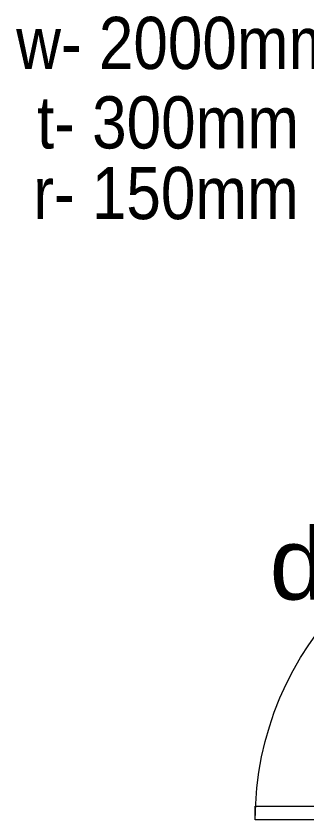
# Model space of a CAD drawing. Header units: inches. Extents: x 148614 to 294443, y 4730 to 138360.
# Drawn here: x 228349 to 229462, y 115196 to 118274 of the extents above; entities that cross this region are included whole.
import ezdxf

# ---------------------------------------------------------------- set-up
doc = ezdxf.new("R2010")
doc.units = ezdxf.units.IN
doc.header["$MEASUREMENT"] = 0
for name, color, linetype, lineweight in [('Acequipmentext', 7, 'Continuous', 0), ('description text', 34, 'Continuous', 15), ('room text', 7, 'Continuous', 13)]:
    doc.layers.add(name, color=color, linetype=linetype, lineweight=lineweight)
doc.styles.add('description text', font='romans.shx', dxfattribs={"width": 0.85, "height": 125})
doc.styles.add('room text', font='arial.ttf', dxfattribs={"height": 150})

# ---------------------------------------------------------------- blocks, each defined once
blk = doc.blocks.new('ETR')
at = {"color": 2}
blk.add_lwpolyline([(5185.5636, 2722.2798), (5185.5636, 2723.4798), (5185.5111, 2723.4798), (5185.5111, 2722.2798)], close=True, dxfattribs=at)
blk.add_arc((5185.5636, 2722.2798), 1.2, 90, 180, dxfattribs=at)

msp = doc.modelspace()

# ---------------------------------------------------------------- block references
at = {"layer": 'Acequipmentext', "lineweight": 0, "xscale": -1000, "yscale": 1000, "zscale": 1000, "rotation": 90}
msp.add_blockref('ETR', (2952743.9, 5300759.6), dxfattribs=at)

# ---------------------------------------------------------------- texts
at = {"layer": 'description text', "char_height": 200, "width": 1671.413, "attachment_point": 1, "style": 'description text'}
for s, insert in [('{\\fArial|b0|i0|c0|p34;w- 2000mm}', (228348.9, 118271.5)), ('{\\fArial|b0|i0|c0|p34;t- 300mm}', (228428.6, 117967.4)), ('{\\fArial|b0|i0|c0|p34;r- 150mm}', (228414.4, 117696.8))]:
    msp.add_mtext(s, dxfattribs=dict(at, insert=insert))
at = {"layer": 'room text', "insert": (229318.7, 116036), "char_height": 275, "width": 19110.875, "attachment_point": 7, "style": 'room text'}
msp.add_mtext('dn', dxfattribs=at)

doc.saveas('drawing.dxf')
